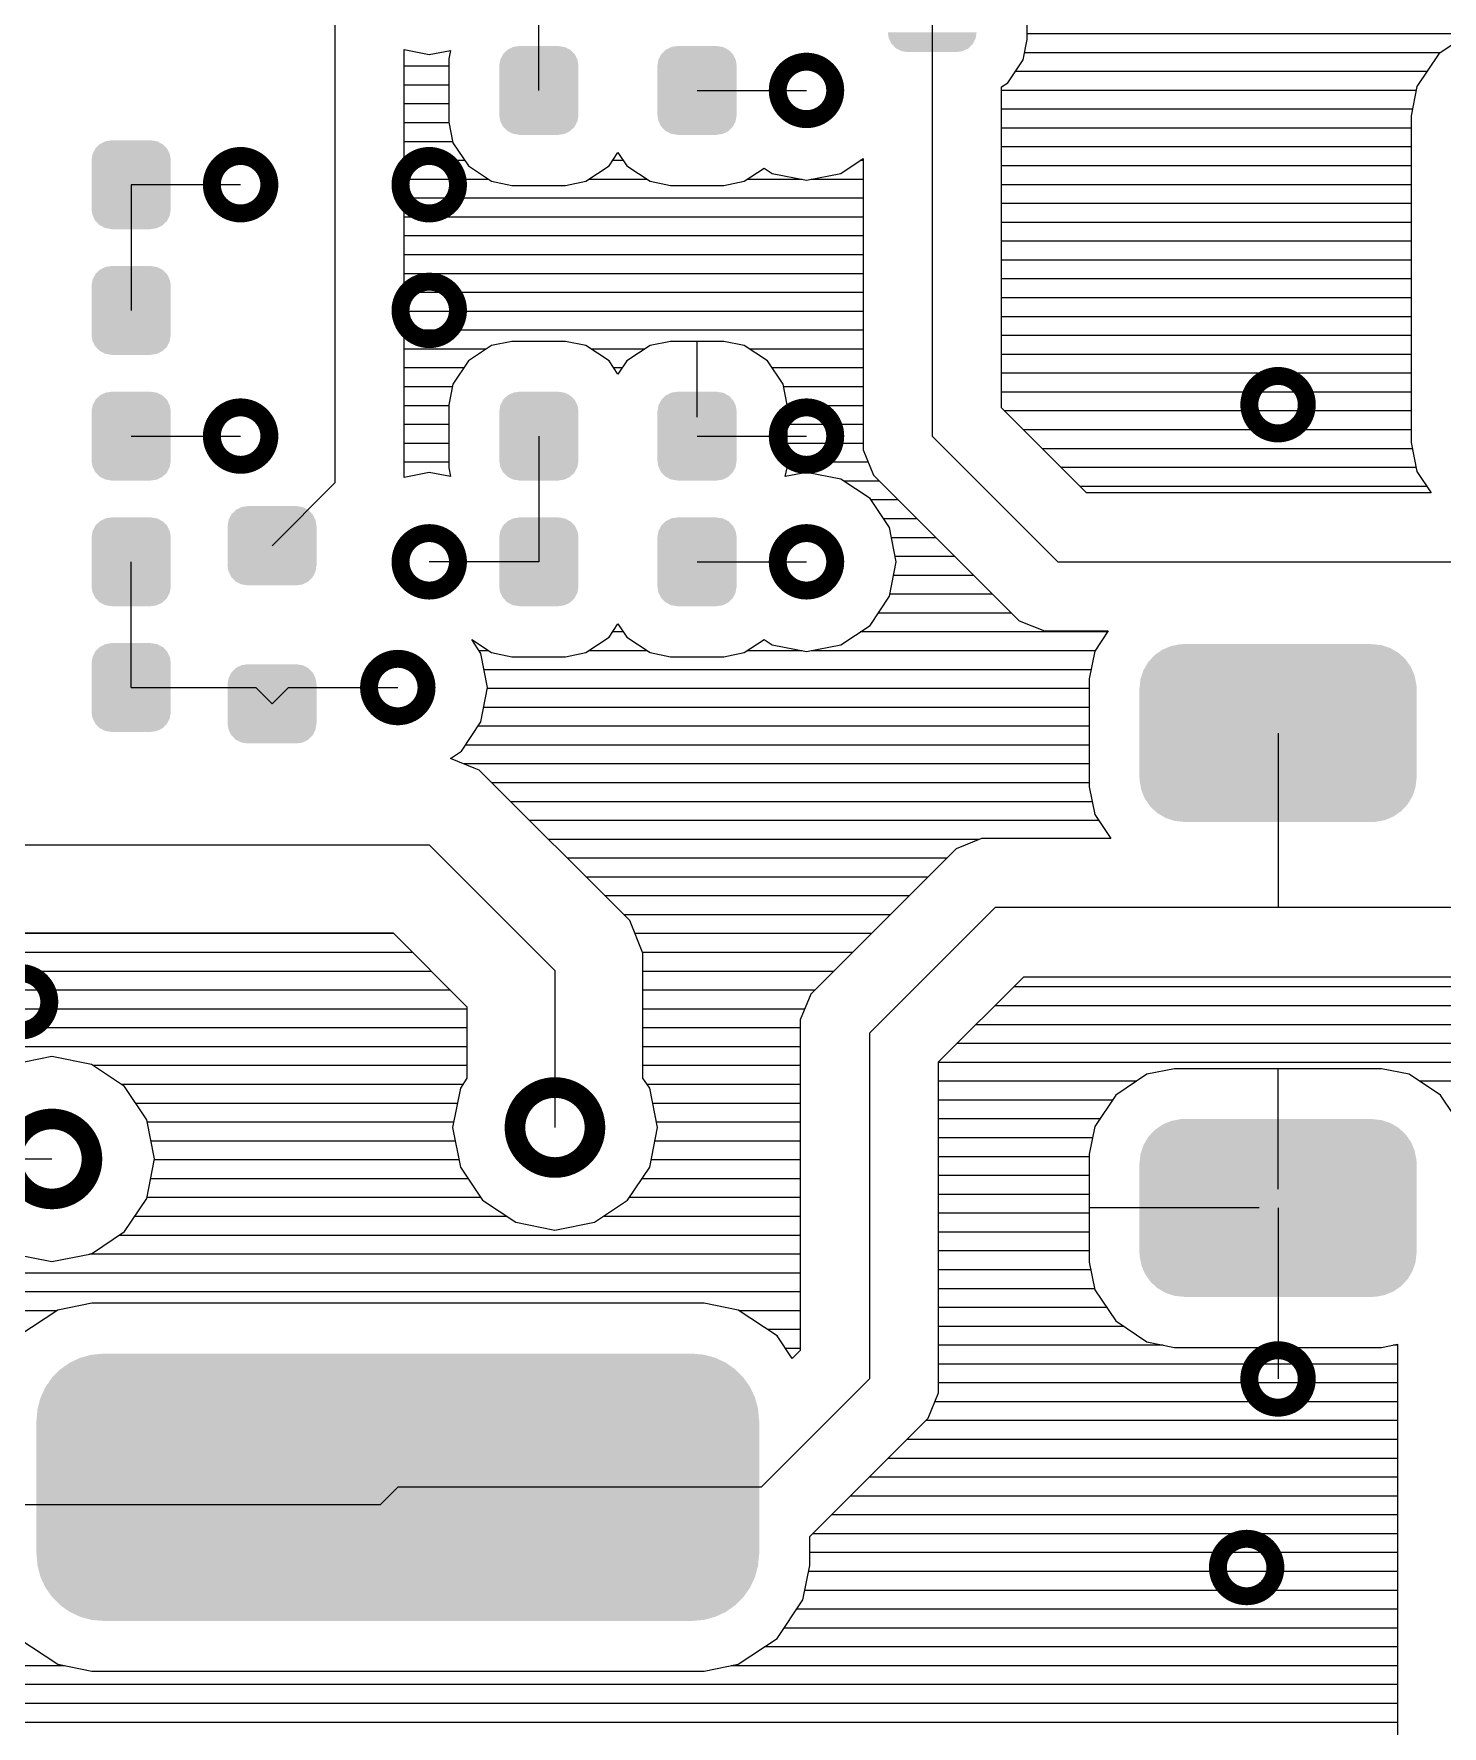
# Model space of a CAD drawing. Extents: x 295 to 953, y 10 to 290.
# Drawn here: x 659.14 to 687.59, y 102.99 to 137.18 of the extents above; entities that cross this region are included whole.
import ezdxf

# ---------------------------------------------------------------- set-up
doc = ezdxf.new("R2010")
doc.units = 0
doc.header["$LTSCALE"] = 5
doc.header["$MEASUREMENT"] = 0
doc.layers.get('0').update_dxf_attribs({"linetype": 'CONTINUOUS', "lineweight": 25})

msp = doc.modelspace()

# ---------------------------------------------------------------- linework, layer by layer
for p, q in [((665.222, 138.58), (665.222, 128.11)), ((669.342, 136.04), (669.342, 138.58)), ((679.207, 137.071), (679.207, 138.153)), ((677.287, 137.615), (677.287, 129.055)), ((688.118, 137.183), (679.207, 137.183)), ((688.189, 137.229), (687.523, 136.782)), ((666.619, 136.868), (667.127, 136.766)), ((666.619, 128.39), (666.619, 136.868)), ((667.127, 136.766), (667.559, 136.848)), ((667.559, 136.848), (667.523, 136.675)), ((679.121, 136.66), (679.207, 137.071)), ((687.549, 136.802), (679.151, 136.802)), ((687.523, 136.782), (687.076, 136.116)), ((667.523, 136.528), (666.619, 136.528)), ((667.523, 136.675), (667.523, 135.4)), ((678.811, 136.192), (679.121, 136.66)), ((667.523, 136.147), (666.619, 136.147)), ((678.684, 136.111), (678.811, 136.192)), ((678.684, 129.629), (678.684, 136.111)), ((687.279, 136.421), (678.964, 136.421)), ((687.076, 136.116), (686.959, 135.527)), ((667.523, 135.766), (666.619, 135.766)), ((672.537, 136.04), (674.747, 136.04)), ((687.061, 136.04), (678.684, 136.04)), ((686.985, 135.659), (678.684, 135.659)), ((686.959, 135.527), (686.959, 128.928)), ((667.528, 135.385), (666.619, 135.385)), ((667.523, 135.4), (667.605, 134.983)), ((686.959, 135.278), (678.684, 135.278)), ((667.6, 135.004), (666.619, 135.004)), ((667.605, 134.983), (667.92, 134.516)), ((670.759, 134.516), (670.937, 134.785)), ((670.937, 134.785), (671.12, 134.516)), ((686.959, 134.897), (678.684, 134.897)), ((667.848, 134.623), (666.619, 134.623)), ((667.92, 134.516), (668.387, 134.206)), ((670.292, 134.206), (670.759, 134.516)), ((671.049, 134.623), (670.83, 134.623)), ((671.12, 134.516), (671.587, 134.206)), ((673.492, 134.206), (673.894, 134.47)), ((673.894, 134.47), (674.056, 134.364)), ((675.443, 134.364), (675.89, 134.663)), ((675.89, 134.623), (675.834, 134.623)), ((675.89, 134.663), (675.89, 129.329)), ((686.959, 134.516), (678.684, 134.516)), ((661.107, 134.135), (661.107, 131.595)), ((663.317, 134.135), (661.107, 134.135)), ((668.331, 134.242), (666.619, 134.242)), ((668.387, 134.206), (668.798, 134.12)), ((668.798, 134.12), (669.88, 134.12)), ((669.88, 134.12), (670.292, 134.206)), ((671.531, 134.242), (670.348, 134.242)), ((671.587, 134.206), (671.999, 134.12)), ((671.999, 134.12), (673.081, 134.12)), ((673.081, 134.12), (673.492, 134.206)), ((674.661, 134.242), (673.548, 134.242)), ((674.056, 134.364), (674.747, 134.226)), ((674.747, 134.226), (675.443, 134.364)), ((675.89, 134.242), (674.839, 134.242)), ((686.959, 134.135), (678.684, 134.135)), ((675.89, 133.861), (666.619, 133.861)), ((686.959, 133.754), (678.684, 133.754)), ((675.89, 133.48), (666.619, 133.48)), ((686.959, 133.373), (678.684, 133.373)), ((675.89, 133.099), (666.619, 133.099)), ((675.89, 132.718), (666.619, 132.718)), ((686.959, 132.992), (678.684, 132.992)), ((675.89, 132.337), (666.619, 132.337)), ((686.959, 132.611), (678.684, 132.611)), ((686.959, 132.23), (678.684, 132.23)), ((675.89, 131.956), (666.619, 131.956)), ((686.959, 131.849), (678.684, 131.849)), ((675.89, 131.575), (666.619, 131.575)), ((686.959, 131.468), (678.684, 131.468)), ((675.89, 131.194), (666.619, 131.194)), ((668.798, 130.97), (668.387, 130.884)), ((669.88, 130.97), (668.798, 130.97)), ((670.292, 130.884), (669.88, 130.97)), ((671.999, 130.97), (671.587, 130.884)), ((673.081, 130.97), (671.999, 130.97)), ((672.537, 129.436), (672.537, 130.97)), ((673.492, 130.884), (673.081, 130.97)), ((686.959, 131.087), (678.684, 131.087)), ((668.28, 130.813), (666.619, 130.813)), ((668.387, 130.884), (667.92, 130.574)), ((670.759, 130.574), (670.292, 130.884)), ((671.476, 130.813), (670.404, 130.813)), ((671.587, 130.884), (671.12, 130.574)), ((673.96, 130.574), (673.492, 130.884)), ((675.89, 130.813), (673.599, 130.813)), ((686.959, 130.706), (678.684, 130.706)), ((667.823, 130.432), (666.619, 130.432)), ((667.92, 130.574), (667.605, 130.107)), ((670.937, 130.305), (670.759, 130.574)), ((671.023, 130.432), (670.856, 130.432)), ((671.12, 130.574), (670.937, 130.305)), ((674.275, 130.107), (673.96, 130.574)), ((675.89, 130.432), (674.056, 130.432)), ((686.959, 130.325), (678.684, 130.325)), ((667.594, 130.051), (666.619, 130.051)), ((667.605, 130.107), (667.523, 129.69)), ((674.356, 129.69), (674.275, 130.107)), ((675.89, 130.051), (674.285, 130.051)), ((686.959, 129.944), (678.684, 129.944)), ((667.523, 129.67), (666.619, 129.67)), ((667.523, 129.69), (667.523, 128.415)), ((674.356, 128.415), (674.356, 129.69)), ((675.89, 129.67), (674.356, 129.67)), ((680.406, 127.912), (678.684, 129.629)), ((667.523, 129.289), (666.619, 129.289)), ((675.89, 129.289), (674.356, 129.289)), ((675.89, 129.329), (675.89, 128.776)), ((686.959, 129.563), (678.755, 129.563)), ((661.107, 129.055), (663.317, 129.055)), ((669.342, 129.055), (669.342, 126.515)), ((672.537, 129.055), (674.747, 129.055)), ((672.918, 129.055), (674.356, 129.055)), ((677.287, 129.055), (679.827, 126.515)), ((686.959, 129.182), (679.136, 129.182)), ((686.959, 128.928), (687.076, 128.339)), ((667.523, 128.908), (666.619, 128.908)), ((675.89, 128.908), (674.356, 128.908)), ((675.89, 128.776), (676.103, 128.263)), ((686.985, 128.801), (679.517, 128.801)), ((667.523, 128.527), (666.619, 128.527)), ((666.619, 128.222), (666.619, 128.39)), ((667.127, 128.323), (666.619, 128.222)), ((667.559, 128.242), (667.127, 128.323)), ((667.523, 128.415), (667.559, 128.242)), ((674.32, 128.242), (674.356, 128.415)), ((674.747, 128.323), (674.32, 128.242)), ((675.997, 128.527), (674.356, 128.527)), ((675.443, 128.186), (674.747, 128.323)), ((676.103, 128.263), (679.04, 125.326)), ((687.061, 128.42), (679.898, 128.42)), ((687.076, 128.339), (687.366, 127.912)), ((665.222, 128.11), (663.952, 126.84)), ((676.032, 127.795), (675.443, 128.186)), ((676.22, 128.146), (675.504, 128.146)), ((687.279, 128.039), (680.279, 128.039)), ((687.366, 127.912), (680.406, 127.912)), ((676.424, 127.206), (676.032, 127.795)), ((676.601, 127.765), (676.053, 127.765)), ((676.982, 127.384), (676.307, 127.384)), ((676.561, 126.515), (676.424, 127.206)), ((677.363, 127.003), (676.464, 127.003)), ((677.744, 126.622), (676.54, 126.622)), ((661.107, 123.975), (661.107, 126.515)), ((669.342, 126.515), (667.127, 126.515)), ((672.537, 126.515), (674.747, 126.515)), ((676.424, 125.819), (676.561, 126.515)), ((678.125, 126.241), (676.51, 126.241)), ((679.827, 126.515), (707.132, 126.515)), ((678.506, 125.86), (676.434, 125.86)), ((676.032, 125.23), (676.424, 125.819)), ((670.759, 124.991), (670.937, 125.26)), ((670.937, 125.26), (671.12, 124.991)), ((675.443, 124.839), (676.032, 125.23)), ((678.887, 125.479), (676.2, 125.479)), ((679.04, 125.326), (679.553, 125.118)), ((668.169, 124.666), (667.986, 124.945)), ((667.986, 124.945), (668.387, 124.681)), ((670.292, 124.681), (670.759, 124.991)), ((671.049, 125.098), (670.83, 125.098)), ((671.12, 124.991), (671.587, 124.681)), ((673.492, 124.681), (673.894, 124.945)), ((673.894, 124.945), (674.056, 124.839)), ((674.056, 124.839), (674.747, 124.701)), ((674.747, 124.701), (675.443, 124.839)), ((680.833, 125.098), (675.834, 125.098)), ((679.553, 125.118), (680.843, 125.118)), ((680.843, 125.118), (680.569, 124.707)), ((668.331, 124.717), (668.133, 124.717)), ((668.306, 123.975), (668.169, 124.666)), ((668.387, 124.681), (668.798, 124.595)), ((668.798, 124.595), (669.88, 124.595)), ((669.88, 124.595), (670.292, 124.681)), ((671.531, 124.717), (670.348, 124.717)), ((671.587, 124.681), (671.999, 124.595)), ((671.999, 124.595), (673.081, 124.595)), ((673.081, 124.595), (673.492, 124.681)), ((674.661, 124.717), (673.548, 124.717)), ((680.579, 124.717), (674.839, 124.717)), ((680.569, 124.707), (680.457, 124.148)), ((680.498, 124.336), (668.235, 124.336)), ((680.457, 124.148), (680.457, 121.968)), ((661.107, 123.975), (663.627, 123.975)), ((663.627, 123.975), (663.952, 123.645)), ((663.952, 123.645), (664.282, 123.975)), ((664.282, 123.975), (666.492, 123.975)), ((668.169, 123.279), (668.306, 123.975)), ((680.457, 123.955), (668.306, 123.955)), ((680.457, 123.574), (668.229, 123.574)), ((667.777, 122.69), (668.169, 123.279)), ((680.457, 123.193), (668.113, 123.193)), ((680.457, 122.812), (667.859, 122.812)), ((684.272, 123.056), (684.272, 119.53)), ((667.559, 122.542), (667.777, 122.69)), ((668.036, 122.344), (667.559, 122.542)), ((680.457, 122.431), (667.833, 122.431)), ((668.138, 122.304), (668.036, 122.344)), ((668.636, 121.806), (668.138, 122.304)), ((680.457, 122.05), (668.392, 122.05)), ((670.678, 119.764), (668.636, 121.806)), ((680.457, 121.968), (680.569, 121.41)), ((680.518, 121.669), (668.773, 121.669)), ((680.569, 121.41), (680.894, 120.927)), ((680.65, 121.288), (669.154, 121.288)), ((650.947, 120.8), (667.127, 120.8)), ((667.127, 120.8), (669.667, 118.26)), ((678.242, 120.907), (669.535, 120.907)), ((677.77, 120.714), (675.23, 118.174)), ((678.283, 120.927), (677.77, 120.714)), ((680.894, 120.927), (678.283, 120.927)), ((677.582, 120.526), (669.916, 120.526)), ((677.201, 120.145), (670.297, 120.145)), ((676.82, 119.764), (670.678, 119.764)), ((671.176, 119.266), (670.678, 119.764)), ((676.439, 119.383), (671.059, 119.383)), ((678.557, 119.53), (676.017, 116.99)), ((684.272, 119.53), (678.557, 119.53)), ((689.352, 119.53), (684.272, 119.53)), ((658.166, 119.022), (666.396, 119.022)), ((666.411, 119.002), (658.181, 119.002)), ((666.396, 119.022), (667.889, 117.523)), ((671.445, 118.611), (671.176, 119.266)), ((676.058, 119.002), (671.288, 119.002)), ((666.792, 118.621), (658.41, 118.621)), ((675.677, 118.621), (671.445, 118.621)), ((671.445, 117.904), (671.445, 118.611)), ((667.173, 118.24), (658.481, 118.24)), ((669.667, 118.26), (669.667, 115.085)), ((675.296, 118.24), (671.445, 118.24)), ((675.23, 118.174), (674.833, 117.777)), ((677.414, 116.411), (679.136, 118.133)), ((679.136, 118.133), (688.245, 118.133)), ((667.554, 117.859), (658.481, 117.859)), ((671.445, 116.081), (671.445, 117.904)), ((674.915, 117.859), (671.445, 117.859)), ((674.833, 117.777), (674.62, 117.264)), ((688.549, 117.925), (678.933, 117.925)), ((667.889, 117.478), (658.481, 117.478)), ((667.889, 117.523), (667.889, 116.081)), ((674.712, 117.478), (671.445, 117.478)), ((689.362, 117.544), (678.552, 117.544)), ((667.889, 117.097), (658.481, 117.097)), ((674.62, 117.097), (671.445, 117.097)), ((674.62, 117.264), (674.62, 110.579)), ((676.017, 116.99), (676.017, 110.005)), ((690.378, 117.163), (678.171, 117.163)), ((667.889, 116.716), (658.425, 116.716)), ((674.62, 116.716), (671.445, 116.716)), ((690.018, 116.782), (677.79, 116.782)), ((659.507, 116.518), (658.715, 116.36)), ((660.305, 116.36), (659.507, 116.518)), ((660.975, 115.913), (660.305, 116.36)), ((667.889, 116.335), (660.34, 116.335)), ((674.62, 116.335), (671.445, 116.335)), ((677.414, 110.279), (677.414, 116.411)), ((689.337, 116.401), (677.414, 116.401)), ((682.184, 116.274), (681.625, 116.162)), ((686.365, 116.274), (682.184, 116.274)), ((684.272, 113.84), (684.272, 116.274)), ((686.924, 116.162), (686.365, 116.274)), ((667.808, 115.954), (660.914, 115.954)), ((667.889, 116.081), (667.757, 115.877)), ((671.582, 115.877), (671.445, 116.081)), ((674.62, 115.954), (671.531, 115.954)), ((681.417, 116.02), (677.414, 116.02)), ((681.625, 116.162), (680.996, 115.74)), ((687.554, 115.74), (686.924, 116.162)), ((688.509, 116.02), (687.132, 116.02)), ((661.422, 115.242), (660.975, 115.913)), ((667.757, 115.877), (667.6, 115.085)), ((671.74, 115.085), (671.582, 115.877)), ((680.929, 115.639), (677.414, 115.639)), ((680.996, 115.74), (680.569, 115.105)), ((687.818, 115.349), (687.554, 115.74)), ((667.696, 115.573), (661.199, 115.573)), ((661.58, 114.45), (661.422, 115.242)), ((674.62, 115.573), (671.643, 115.573)), ((680.675, 115.258), (677.414, 115.258)), ((667.62, 115.192), (661.432, 115.192)), ((667.6, 115.085), (667.757, 114.287)), ((671.582, 114.287), (671.74, 115.085)), ((674.62, 115.192), (671.719, 115.192)), ((680.569, 115.105), (680.457, 114.547)), ((667.65, 114.811), (661.509, 114.811)), ((674.62, 114.811), (671.689, 114.811)), ((680.523, 114.877), (677.414, 114.877)), ((656.662, 114.45), (659.507, 114.45)), ((661.422, 113.652), (661.58, 114.45)), ((667.727, 114.43), (661.58, 114.43)), ((667.757, 114.287), (668.204, 113.617)), ((671.135, 113.617), (671.582, 114.287)), ((674.62, 114.43), (671.613, 114.43)), ((680.457, 114.496), (677.414, 114.496)), ((680.457, 114.547), (680.457, 112.367)), ((667.915, 114.049), (661.504, 114.049)), ((674.62, 114.049), (671.425, 114.049)), ((680.457, 114.115), (677.414, 114.115)), ((660.975, 112.982), (661.422, 113.652)), ((668.169, 113.668), (661.427, 113.668)), ((668.204, 113.617), (668.875, 113.17)), ((670.465, 113.17), (671.135, 113.617)), ((674.62, 113.668), (671.171, 113.668)), ((680.457, 113.734), (677.414, 113.734)), ((668.697, 113.287), (661.178, 113.287)), ((674.62, 113.287), (670.642, 113.287)), ((680.457, 113.353), (677.414, 113.353)), ((683.891, 113.459), (680.457, 113.459)), ((684.272, 113.459), (684.272, 110.005)), ((660.305, 112.535), (660.975, 112.982)), ((674.62, 112.906), (660.858, 112.906)), ((668.875, 113.17), (669.667, 113.012)), ((669.667, 113.012), (670.465, 113.17)), ((680.457, 112.972), (677.414, 112.972)), ((684.272, 113.078), (684.272, 110.64)), ((658.715, 112.535), (659.507, 112.377)), ((659.507, 112.377), (660.305, 112.535)), ((674.62, 112.525), (660.264, 112.525)), ((680.457, 112.591), (677.414, 112.591)), ((680.488, 112.21), (677.414, 112.21)), ((680.457, 112.367), (680.569, 111.808)), ((674.62, 112.144), (652.248, 112.144)), ((680.564, 111.829), (677.414, 111.829)), ((674.62, 111.763), (651.994, 111.763)), ((660.31, 111.534), (659.624, 111.397)), ((672.68, 111.534), (660.31, 111.534)), ((673.365, 111.397), (672.68, 111.534)), ((680.569, 111.808), (680.996, 111.178)), ((659.599, 111.382), (651.653, 111.382)), ((659.624, 111.397), (658.837, 110.874)), ((674.153, 110.874), (673.365, 111.397)), ((674.62, 111.382), (673.391, 111.382)), ((680.813, 111.448), (677.414, 111.448)), ((680.996, 111.178), (681.625, 110.752)), ((674.62, 111.001), (673.96, 111.001)), ((674.458, 110.416), (674.153, 110.874)), ((681.153, 111.067), (677.414, 111.067)), ((674.62, 110.62), (674.32, 110.62)), ((674.62, 110.579), (674.458, 110.416)), ((681.951, 110.686), (677.414, 110.686)), ((681.625, 110.752), (682.184, 110.64)), ((682.184, 110.64), (686.365, 110.64)), ((686.365, 110.64), (686.685, 110.706)), ((686.685, 110.686), (686.599, 110.686)), ((686.685, 110.706), (686.685, 101.689)), ((686.685, 110.305), (677.414, 110.305)), ((677.414, 109.726), (677.414, 110.279)), ((676.017, 110.005), (673.833, 107.816)), ((686.685, 109.924), (677.414, 109.924)), ((677.206, 109.213), (677.414, 109.726)), ((686.685, 109.543), (677.343, 109.543)), ((676.81, 108.816), (677.206, 109.213)), ((686.685, 109.162), (677.155, 109.162)), ((675.021, 107.028), (676.81, 108.816)), ((686.685, 108.781), (676.774, 108.781)), ((686.685, 108.4), (676.393, 108.4)), ((666.142, 107.465), (666.492, 107.816)), ((673.833, 107.816), (666.492, 107.816)), ((686.685, 108.019), (676.012, 108.019)), ((656.662, 107.465), (666.142, 107.465)), ((686.685, 107.638), (675.631, 107.638)), ((674.813, 106.82), (675.021, 107.028)), ((686.685, 107.257), (675.25, 107.257)), ((674.813, 106.236), (674.813, 106.82)), ((686.685, 106.876), (674.869, 106.876)), ((686.685, 106.495), (674.813, 106.495)), ((674.671, 105.545), (674.813, 106.236)), ((686.685, 106.114), (674.788, 106.114)), ((686.685, 105.733), (674.712, 105.733)), ((674.153, 104.762), (674.671, 105.545)), ((686.685, 105.352), (674.544, 105.352)), ((658.837, 104.762), (659.624, 104.239)), ((673.365, 104.239), (674.153, 104.762)), ((686.685, 104.971), (674.29, 104.971)), ((686.685, 104.59), (673.899, 104.59)), ((659.761, 104.209), (649.83, 104.209)), ((659.624, 104.239), (660.31, 104.102)), ((660.31, 104.102), (672.68, 104.102)), ((672.68, 104.102), (673.365, 104.239)), ((686.685, 104.209), (673.228, 104.209)), ((686.685, 103.828), (650.8, 103.828)), ((686.685, 103.447), (651.369, 103.447)), ((686.685, 103.066), (651.689, 103.066))]:
    msp.add_line(p, q)
for points, const_width in [([(675.328, 136.04, -1), (674.167, 136.04, -1)], 0.363), ([(663.898, 134.135, -1), (662.737, 134.135, -1)], 0.363), ([(667.708, 134.135, -1), (666.547, 134.135, -1)], 0.363), ([(667.708, 131.595, -1), (666.547, 131.595, -1)], 0.363), ([(684.853, 129.69, -1), (683.692, 129.69, -1)], 0.363), ([(663.898, 129.055, -1), (662.737, 129.055, -1)], 0.363), ([(675.328, 129.055, -1), (674.167, 129.055, -1)], 0.363), ([(667.708, 126.515, -1), (666.547, 126.515, -1)], 0.363), ([(675.328, 126.515, -1), (674.167, 126.515, -1)], 0.363), ([(667.073, 123.975, -1), (665.912, 123.975, -1)], 0.363), ([(659.453, 117.625, -1), (658.292, 117.625, -1)], 0.363), ([(670.475, 115.085, -1), (668.859, 115.085, -1)], 0.417), ([(660.315, 114.45, -1), (658.699, 114.45, -1)], 0.417), ([(684.853, 110.005, -1), (683.692, 110.005, -1)], 0.363), ([(684.218, 106.195, -1), (683.057, 106.195, -1)], 0.363)]:
    msp.add_lwpolyline(points, format="xyb", close=True, dxfattribs=dict(const_width=const_width))
for points in [[(678.166, 137.101), (678.184, 137.213), (676.407, 137.101), (676.39, 137.213)], [(670.07, 136.766), (670.059, 136.778), (668.617, 136.766), (668.623, 136.778)], [(670.059, 136.778), (669.981, 136.857), (668.623, 136.778), (668.706, 136.857)], [(669.981, 136.857), (669.965, 136.865), (668.706, 136.857), (668.714, 136.865)], [(669.965, 136.865), (669.869, 136.916), (668.714, 136.865), (668.82, 136.916)], [(669.869, 136.916), (669.843, 136.92), (668.82, 136.916), (668.829, 136.92)], [(669.843, 136.92), (669.743, 136.936), (668.829, 136.92), (668.941, 136.936)], [(669.743, 136.936), (669.743, 136.939), (668.941, 136.936), (668.941, 136.939)], [(673.265, 136.766), (673.254, 136.778), (671.812, 136.766), (671.818, 136.778)], [(673.254, 136.778), (673.177, 136.857), (671.818, 136.778), (671.901, 136.857)], [(673.177, 136.857), (673.161, 136.865), (671.901, 136.857), (671.91, 136.865)], [(673.161, 136.865), (673.064, 136.916), (671.91, 136.865), (672.015, 136.916)], [(673.064, 136.916), (673.038, 136.92), (672.015, 136.916), (672.024, 136.92)], [(673.038, 136.92), (672.939, 136.936), (672.024, 136.92), (672.136, 136.936)], [(672.939, 136.936), (672.939, 136.939), (672.136, 136.936), (672.136, 136.939)], [(678.164, 137.088), (678.166, 137.101), (676.413, 137.088), (676.407, 137.101)], [(678.111, 136.986), (678.164, 137.088), (676.461, 136.986), (676.413, 137.088)], [(678.105, 136.976), (678.111, 136.986), (676.472, 136.976), (676.461, 136.986)], [(678.022, 136.895), (678.105, 136.976), (676.549, 136.895), (676.472, 136.976)], [(678.014, 136.887), (678.022, 136.895), (676.564, 136.887), (676.549, 136.895)], [(677.908, 136.836), (678.014, 136.887), (676.662, 136.836), (676.564, 136.887)], [(677.9, 136.832), (677.908, 136.836), (676.686, 136.832), (676.662, 136.836)], [(677.787, 136.815), (677.9, 136.832), (676.787, 136.815), (676.686, 136.832)], [(670.142, 136.54), (670.125, 136.652), (668.542, 136.54), (668.561, 136.652)], [(670.142, 136.538), (670.142, 136.54), (668.542, 136.538), (668.542, 136.54)], [(670.142, 135.542), (670.142, 136.538), (668.542, 135.542), (668.542, 136.538)], [(670.125, 136.652), (670.119, 136.665), (668.561, 136.652), (668.563, 136.665)], [(670.119, 136.665), (670.07, 136.766), (668.563, 136.665), (668.617, 136.766)], [(673.337, 136.54), (673.32, 136.652), (671.737, 136.54), (671.756, 136.652)], [(673.337, 136.538), (673.337, 136.54), (671.737, 136.538), (671.737, 136.54)], [(673.337, 135.542), (673.337, 136.538), (671.737, 135.542), (671.737, 136.538)], [(673.32, 136.652), (673.314, 136.665), (671.756, 136.652), (671.758, 136.665)], [(673.314, 136.665), (673.265, 136.766), (671.758, 136.665), (671.812, 136.766)], [(670.142, 135.54), (670.142, 135.542), (668.542, 135.54), (668.542, 135.542)], [(670.123, 135.428), (670.142, 135.54), (668.559, 135.428), (668.542, 135.54)], [(670.121, 135.415), (670.123, 135.428), (668.565, 135.415), (668.559, 135.428)], [(670.067, 135.314), (670.121, 135.415), (668.614, 135.314), (668.565, 135.415)], [(673.337, 135.54), (673.337, 135.542), (671.737, 135.54), (671.737, 135.542)], [(673.318, 135.428), (673.337, 135.54), (671.754, 135.428), (671.737, 135.54)], [(673.316, 135.415), (673.318, 135.428), (671.761, 135.415), (671.754, 135.428)], [(673.263, 135.314), (673.316, 135.415), (671.81, 135.314), (671.761, 135.415)], [(670.061, 135.302), (670.067, 135.314), (668.625, 135.302), (668.614, 135.314)], [(669.978, 135.223), (670.061, 135.302), (668.703, 135.223), (668.625, 135.302)], [(669.97, 135.215), (669.978, 135.223), (668.719, 135.215), (668.703, 135.223)], [(669.864, 135.164), (669.97, 135.215), (668.815, 135.164), (668.719, 135.215)], [(669.855, 135.16), (669.864, 135.164), (668.841, 135.16), (668.815, 135.164)], [(669.743, 135.144), (669.855, 135.16), (668.941, 135.144), (668.841, 135.16)], [(669.743, 135.141), (669.743, 135.144), (668.941, 135.141), (668.941, 135.144)], [(673.257, 135.302), (673.263, 135.314), (671.821, 135.302), (671.81, 135.314)], [(673.174, 135.223), (673.257, 135.302), (671.898, 135.223), (671.821, 135.302)], [(673.165, 135.215), (673.174, 135.223), (671.914, 135.215), (671.898, 135.223)], [(673.059, 135.164), (673.165, 135.215), (672.011, 135.164), (671.914, 135.215)], [(673.05, 135.16), (673.059, 135.164), (672.037, 135.16), (672.011, 135.164)], [(672.939, 135.144), (673.05, 135.16), (672.136, 135.144), (672.037, 135.16)], [(672.939, 135.141), (672.939, 135.144), (672.136, 135.141), (672.136, 135.144)], [(661.907, 134.635), (661.89, 134.747), (660.307, 134.635), (660.326, 134.747)], [(661.89, 134.747), (661.884, 134.76), (660.326, 134.747), (660.328, 134.76)], [(661.884, 134.76), (661.835, 134.861), (660.328, 134.76), (660.382, 134.861)], [(661.835, 134.861), (661.824, 134.873), (660.382, 134.861), (660.388, 134.873)], [(661.824, 134.873), (661.747, 134.952), (660.388, 134.873), (660.471, 134.952)], [(661.747, 134.952), (661.731, 134.96), (660.471, 134.952), (660.48, 134.96)], [(661.731, 134.96), (661.634, 135.011), (660.48, 134.96), (660.585, 135.011)], [(661.634, 135.011), (661.608, 135.015), (660.585, 135.011), (660.594, 135.015)], [(661.608, 135.015), (661.509, 135.031), (660.594, 135.015), (660.706, 135.031)], [(661.509, 135.031), (661.509, 135.034), (660.706, 135.031), (660.706, 135.034)], [(661.907, 134.633), (661.907, 134.635), (660.307, 134.633), (660.307, 134.635)], [(661.907, 133.637), (661.907, 134.633), (660.307, 133.637), (660.307, 134.633)], [(661.907, 133.635), (661.907, 133.637), (660.307, 133.635), (660.307, 133.637)], [(661.888, 133.523), (661.907, 133.635), (660.324, 133.523), (660.307, 133.635)], [(661.886, 133.51), (661.888, 133.523), (660.331, 133.51), (660.324, 133.523)], [(661.833, 133.409), (661.886, 133.51), (660.38, 133.409), (660.331, 133.51)], [(661.827, 133.397), (661.833, 133.409), (660.391, 133.397), (660.38, 133.409)], [(661.744, 133.318), (661.827, 133.397), (660.468, 133.318), (660.391, 133.397)], [(661.735, 133.31), (661.744, 133.318), (660.484, 133.31), (660.468, 133.318)], [(661.629, 133.259), (661.735, 133.31), (660.581, 133.259), (660.484, 133.31)], [(661.62, 133.255), (661.629, 133.259), (660.607, 133.255), (660.581, 133.259)], [(661.509, 133.239), (661.62, 133.255), (660.706, 133.239), (660.607, 133.255)], [(661.509, 133.236), (661.509, 133.239), (660.706, 133.236), (660.706, 133.239)], [(661.835, 132.321), (661.824, 132.333), (660.382, 132.321), (660.388, 132.333)], [(661.824, 132.333), (661.747, 132.412), (660.388, 132.333), (660.471, 132.412)], [(661.747, 132.412), (661.731, 132.42), (660.471, 132.412), (660.48, 132.42)], [(661.731, 132.42), (661.634, 132.471), (660.48, 132.42), (660.585, 132.471)], [(661.634, 132.471), (661.608, 132.475), (660.585, 132.471), (660.594, 132.475)], [(661.608, 132.475), (661.509, 132.491), (660.594, 132.475), (660.706, 132.491)], [(661.509, 132.491), (661.509, 132.494), (660.706, 132.491), (660.706, 132.494)], [(661.907, 132.095), (661.89, 132.207), (660.307, 132.095), (660.326, 132.207)], [(661.907, 132.093), (661.907, 132.095), (660.307, 132.093), (660.307, 132.095)], [(661.907, 131.097), (661.907, 132.093), (660.307, 131.097), (660.307, 132.093)], [(661.89, 132.207), (661.884, 132.22), (660.326, 132.207), (660.328, 132.22)], [(661.884, 132.22), (661.835, 132.321), (660.328, 132.22), (660.382, 132.321)], [(661.907, 131.095), (661.907, 131.097), (660.307, 131.095), (660.307, 131.097)], [(661.888, 130.983), (661.907, 131.095), (660.324, 130.983), (660.307, 131.095)], [(661.886, 130.97), (661.888, 130.983), (660.331, 130.97), (660.324, 130.983)], [(661.833, 130.869), (661.886, 130.97), (660.38, 130.869), (660.331, 130.97)], [(661.827, 130.857), (661.833, 130.869), (660.391, 130.857), (660.38, 130.869)], [(661.744, 130.778), (661.827, 130.857), (660.468, 130.778), (660.391, 130.857)], [(661.735, 130.77), (661.744, 130.778), (660.484, 130.77), (660.468, 130.778)], [(661.629, 130.719), (661.735, 130.77), (660.581, 130.719), (660.484, 130.77)], [(661.62, 130.715), (661.629, 130.719), (660.607, 130.715), (660.581, 130.719)], [(661.509, 130.699), (661.62, 130.715), (660.706, 130.699), (660.607, 130.715)], [(661.509, 130.696), (661.509, 130.699), (660.706, 130.696), (660.706, 130.699)], [(661.608, 129.935), (661.509, 129.951), (660.594, 129.935), (660.706, 129.951)], [(661.509, 129.951), (661.509, 129.954), (660.706, 129.951), (660.706, 129.954)], [(669.843, 129.935), (669.743, 129.951), (668.829, 129.935), (668.941, 129.951)], [(669.743, 129.951), (669.743, 129.954), (668.941, 129.951), (668.941, 129.954)], [(673.038, 129.935), (672.939, 129.951), (672.024, 129.935), (672.136, 129.951)], [(672.939, 129.951), (672.939, 129.954), (672.136, 129.951), (672.136, 129.954)], [(661.907, 129.555), (661.89, 129.667), (660.307, 129.555), (660.326, 129.667)], [(661.89, 129.667), (661.884, 129.68), (660.326, 129.667), (660.328, 129.68)], [(661.884, 129.68), (661.835, 129.781), (660.328, 129.68), (660.382, 129.781)], [(661.835, 129.781), (661.824, 129.793), (660.382, 129.781), (660.388, 129.793)], [(661.824, 129.793), (661.747, 129.872), (660.388, 129.793), (660.471, 129.872)], [(661.747, 129.872), (661.731, 129.88), (660.471, 129.872), (660.48, 129.88)], [(661.731, 129.88), (661.634, 129.931), (660.48, 129.88), (660.585, 129.931)], [(661.634, 129.931), (661.608, 129.935), (660.585, 129.931), (660.594, 129.935)], [(670.142, 129.555), (670.125, 129.667), (668.542, 129.555), (668.561, 129.667)], [(670.125, 129.667), (670.119, 129.68), (668.561, 129.667), (668.563, 129.68)], [(670.119, 129.68), (670.07, 129.781), (668.563, 129.68), (668.617, 129.781)], [(670.07, 129.781), (670.059, 129.793), (668.617, 129.781), (668.623, 129.793)], [(670.059, 129.793), (669.981, 129.872), (668.623, 129.793), (668.706, 129.872)], [(669.981, 129.872), (669.965, 129.88), (668.706, 129.872), (668.714, 129.88)], [(669.965, 129.88), (669.869, 129.931), (668.714, 129.88), (668.82, 129.931)], [(669.869, 129.931), (669.843, 129.935), (668.82, 129.931), (668.829, 129.935)], [(673.337, 129.555), (673.32, 129.667), (671.737, 129.555), (671.756, 129.667)], [(673.32, 129.667), (673.314, 129.68), (671.756, 129.667), (671.758, 129.68)], [(673.314, 129.68), (673.265, 129.781), (671.758, 129.68), (671.812, 129.781)], [(673.265, 129.781), (673.254, 129.793), (671.812, 129.781), (671.818, 129.793)], [(673.254, 129.793), (673.177, 129.872), (671.818, 129.793), (671.901, 129.872)], [(673.177, 129.872), (673.161, 129.88), (671.901, 129.872), (671.91, 129.88)], [(673.161, 129.88), (673.064, 129.931), (671.91, 129.88), (672.015, 129.931)], [(673.064, 129.931), (673.038, 129.935), (672.015, 129.931), (672.024, 129.935)], [(661.907, 129.553), (661.907, 129.555), (660.307, 129.553), (660.307, 129.555)], [(661.907, 128.557), (661.907, 129.553), (660.307, 128.557), (660.307, 129.553)], [(670.142, 129.553), (670.142, 129.555), (668.542, 129.553), (668.542, 129.555)], [(670.142, 128.557), (670.142, 129.553), (668.542, 128.557), (668.542, 129.553)], [(673.337, 129.553), (673.337, 129.555), (671.737, 129.553), (671.737, 129.555)], [(673.337, 128.557), (673.337, 129.553), (671.737, 128.557), (671.737, 129.553)], [(661.907, 128.555), (661.907, 128.557), (660.307, 128.555), (660.307, 128.557)], [(661.888, 128.443), (661.907, 128.555), (660.324, 128.443), (660.307, 128.555)], [(661.886, 128.43), (661.888, 128.443), (660.331, 128.43), (660.324, 128.443)], [(661.833, 128.329), (661.886, 128.43), (660.38, 128.329), (660.331, 128.43)], [(661.827, 128.317), (661.833, 128.329), (660.391, 128.317), (660.38, 128.329)], [(661.744, 128.238), (661.827, 128.317), (660.468, 128.238), (660.391, 128.317)], [(661.735, 128.23), (661.744, 128.238), (660.484, 128.23), (660.468, 128.238)], [(661.629, 128.179), (661.735, 128.23), (660.581, 128.179), (660.484, 128.23)], [(670.142, 128.555), (670.142, 128.557), (668.542, 128.555), (668.542, 128.557)], [(670.123, 128.443), (670.142, 128.555), (668.559, 128.443), (668.542, 128.555)], [(670.121, 128.43), (670.123, 128.443), (668.565, 128.43), (668.559, 128.443)], [(670.067, 128.329), (670.121, 128.43), (668.614, 128.329), (668.565, 128.43)], [(670.061, 128.317), (670.067, 128.329), (668.625, 128.317), (668.614, 128.329)], [(669.978, 128.238), (670.061, 128.317), (668.703, 128.238), (668.625, 128.317)], [(669.97, 128.23), (669.978, 128.238), (668.719, 128.23), (668.703, 128.238)], [(669.864, 128.179), (669.97, 128.23), (668.815, 128.179), (668.719, 128.23)], [(673.337, 128.555), (673.337, 128.557), (671.737, 128.555), (671.737, 128.557)], [(673.318, 128.443), (673.337, 128.555), (671.754, 128.443), (671.737, 128.555)], [(673.316, 128.43), (673.318, 128.443), (671.761, 128.43), (671.754, 128.443)], [(673.263, 128.329), (673.316, 128.43), (671.81, 128.329), (671.761, 128.43)], [(673.257, 128.317), (673.263, 128.329), (671.821, 128.317), (671.81, 128.329)], [(673.174, 128.238), (673.257, 128.317), (671.898, 128.238), (671.821, 128.317)], [(673.165, 128.23), (673.174, 128.238), (671.914, 128.23), (671.898, 128.238)], [(673.059, 128.179), (673.165, 128.23), (672.011, 128.179), (671.914, 128.23)], [(661.62, 128.175), (661.629, 128.179), (660.607, 128.175), (660.581, 128.179)], [(661.509, 128.159), (661.62, 128.175), (660.706, 128.159), (660.607, 128.175)], [(661.509, 128.156), (661.509, 128.159), (660.706, 128.156), (660.706, 128.159)], [(669.855, 128.175), (669.864, 128.179), (668.841, 128.175), (668.815, 128.179)], [(669.743, 128.159), (669.855, 128.175), (668.941, 128.159), (668.841, 128.175)], [(669.743, 128.156), (669.743, 128.159), (668.941, 128.156), (668.941, 128.159)], [(673.05, 128.175), (673.059, 128.179), (672.037, 128.175), (672.011, 128.179)], [(672.939, 128.159), (673.05, 128.175), (672.136, 128.159), (672.037, 128.175)], [(672.939, 128.156), (672.939, 128.159), (672.136, 128.156), (672.136, 128.159)], [(664.767, 127.479), (664.69, 127.56), (663.134, 127.479), (663.217, 127.56)], [(664.69, 127.56), (664.675, 127.568), (663.217, 127.56), (663.225, 127.568)], [(664.675, 127.568), (664.578, 127.619), (663.225, 127.568), (663.331, 127.619)], [(664.578, 127.619), (664.553, 127.623), (663.331, 127.619), (663.339, 127.623)], [(664.553, 127.623), (664.452, 127.64), (663.339, 127.623), (663.452, 127.64)], [(661.884, 127.14), (661.835, 127.241), (660.328, 127.14), (660.382, 127.241)], [(661.835, 127.241), (661.824, 127.253), (660.382, 127.241), (660.388, 127.253)], [(661.824, 127.253), (661.747, 127.332), (660.388, 127.253), (660.471, 127.332)], [(661.747, 127.332), (661.731, 127.34), (660.471, 127.332), (660.48, 127.34)], [(661.731, 127.34), (661.634, 127.391), (660.48, 127.34), (660.585, 127.391)], [(661.634, 127.391), (661.608, 127.395), (660.585, 127.391), (660.594, 127.395)], [(661.608, 127.395), (661.509, 127.411), (660.594, 127.395), (660.706, 127.411)], [(661.509, 127.411), (661.509, 127.414), (660.706, 127.411), (660.706, 127.414)], [(664.851, 126.439), (664.851, 127.241), (663.053, 126.439), (663.053, 127.241)], [(664.849, 127.241), (664.833, 127.354), (663.055, 127.241), (663.074, 127.354)], [(664.833, 127.354), (664.826, 127.367), (663.074, 127.354), (663.076, 127.367)], [(664.826, 127.367), (664.778, 127.468), (663.076, 127.367), (663.129, 127.468)], [(664.778, 127.468), (664.767, 127.479), (663.129, 127.468), (663.134, 127.479)], [(670.119, 127.14), (670.07, 127.241), (668.563, 127.14), (668.617, 127.241)], [(670.07, 127.241), (670.059, 127.253), (668.617, 127.241), (668.623, 127.253)], [(670.059, 127.253), (669.981, 127.332), (668.623, 127.253), (668.706, 127.332)], [(669.981, 127.332), (669.965, 127.34), (668.706, 127.332), (668.714, 127.34)], [(669.965, 127.34), (669.869, 127.391), (668.714, 127.34), (668.82, 127.391)], [(669.869, 127.391), (669.843, 127.395), (668.82, 127.391), (668.829, 127.395)], [(669.843, 127.395), (669.743, 127.411), (668.829, 127.395), (668.941, 127.411)], [(669.743, 127.411), (669.743, 127.414), (668.941, 127.411), (668.941, 127.414)], [(673.314, 127.14), (673.265, 127.241), (671.758, 127.14), (671.812, 127.241)], [(673.265, 127.241), (673.254, 127.253), (671.812, 127.241), (671.818, 127.253)], [(673.254, 127.253), (673.177, 127.332), (671.818, 127.253), (671.901, 127.332)], [(673.177, 127.332), (673.161, 127.34), (671.901, 127.332), (671.91, 127.34)], [(673.161, 127.34), (673.064, 127.391), (671.91, 127.34), (672.015, 127.391)], [(673.064, 127.391), (673.038, 127.395), (672.015, 127.391), (672.024, 127.395)], [(673.038, 127.395), (672.939, 127.411), (672.024, 127.395), (672.136, 127.411)], [(672.939, 127.411), (672.939, 127.414), (672.136, 127.411), (672.136, 127.414)], [(661.907, 127.015), (661.89, 127.127), (660.307, 127.015), (660.326, 127.127)], [(661.907, 127.013), (661.907, 127.015), (660.307, 127.013), (660.307, 127.015)], [(661.907, 126.017), (661.907, 127.013), (660.307, 126.017), (660.307, 127.013)], [(661.89, 127.127), (661.884, 127.14), (660.326, 127.127), (660.328, 127.14)], [(670.142, 127.015), (670.125, 127.127), (668.542, 127.015), (668.561, 127.127)], [(670.142, 127.013), (670.142, 127.015), (668.542, 127.013), (668.542, 127.015)], [(670.142, 126.017), (670.142, 127.013), (668.542, 126.017), (668.542, 127.013)], [(670.125, 127.127), (670.119, 127.14), (668.561, 127.127), (668.563, 127.14)], [(673.337, 127.015), (673.32, 127.127), (671.737, 127.015), (671.756, 127.127)], [(673.337, 127.013), (673.337, 127.015), (671.737, 127.013), (671.737, 127.015)], [(673.337, 126.017), (673.337, 127.013), (671.737, 126.017), (671.737, 127.013)], [(673.32, 127.127), (673.314, 127.14), (671.756, 127.127), (671.758, 127.14)], [(664.831, 126.326), (664.849, 126.439), (663.072, 126.326), (663.055, 126.439)], [(664.829, 126.314), (664.831, 126.326), (663.078, 126.314), (663.072, 126.326)], [(664.776, 126.212), (664.829, 126.314), (663.126, 126.212), (663.078, 126.314)], [(664.77, 126.201), (664.776, 126.212), (663.137, 126.201), (663.126, 126.212)], [(664.687, 126.12), (664.77, 126.201), (663.214, 126.12), (663.137, 126.201)], [(661.907, 126.015), (661.907, 126.017), (660.307, 126.015), (660.307, 126.017)], [(661.888, 125.903), (661.907, 126.015), (660.324, 125.903), (660.307, 126.015)], [(661.886, 125.89), (661.888, 125.903), (660.331, 125.89), (660.324, 125.903)], [(661.833, 125.789), (661.886, 125.89), (660.38, 125.789), (660.331, 125.89)], [(664.679, 126.112), (664.687, 126.12), (663.229, 126.112), (663.214, 126.12)], [(664.573, 126.061), (664.679, 126.112), (663.327, 126.061), (663.229, 126.112)], [(664.565, 126.057), (664.573, 126.061), (663.351, 126.057), (663.327, 126.061)], [(664.452, 126.04), (664.565, 126.057), (663.452, 126.04), (663.351, 126.057)], [(670.142, 126.015), (670.142, 126.017), (668.542, 126.015), (668.542, 126.017)], [(670.123, 125.903), (670.142, 126.015), (668.559, 125.903), (668.542, 126.015)], [(670.121, 125.89), (670.123, 125.903), (668.565, 125.89), (668.559, 125.903)], [(670.067, 125.789), (670.121, 125.89), (668.614, 125.789), (668.565, 125.89)], [(673.337, 126.015), (673.337, 126.017), (671.737, 126.015), (671.737, 126.017)], [(673.318, 125.903), (673.337, 126.015), (671.754, 125.903), (671.737, 126.015)], [(673.316, 125.89), (673.318, 125.903), (671.761, 125.89), (671.754, 125.903)], [(673.263, 125.789), (673.316, 125.89), (671.81, 125.789), (671.761, 125.89)], [(661.827, 125.777), (661.833, 125.789), (660.391, 125.777), (660.38, 125.789)], [(661.744, 125.698), (661.827, 125.777), (660.468, 125.698), (660.391, 125.777)], [(661.735, 125.69), (661.744, 125.698), (660.484, 125.69), (660.468, 125.698)], [(661.629, 125.639), (661.735, 125.69), (660.581, 125.639), (660.484, 125.69)], [(661.62, 125.635), (661.629, 125.639), (660.607, 125.635), (660.581, 125.639)], [(661.509, 125.619), (661.62, 125.635), (660.706, 125.619), (660.607, 125.635)], [(661.509, 125.616), (661.509, 125.619), (660.706, 125.616), (660.706, 125.619)], [(670.061, 125.777), (670.067, 125.789), (668.625, 125.777), (668.614, 125.789)], [(669.978, 125.698), (670.061, 125.777), (668.703, 125.698), (668.625, 125.777)], [(669.97, 125.69), (669.978, 125.698), (668.719, 125.69), (668.703, 125.698)], [(669.864, 125.639), (669.97, 125.69), (668.815, 125.639), (668.719, 125.69)], [(669.855, 125.635), (669.864, 125.639), (668.841, 125.635), (668.815, 125.639)], [(669.743, 125.619), (669.855, 125.635), (668.941, 125.619), (668.841, 125.635)], [(669.743, 125.616), (669.743, 125.619), (668.941, 125.616), (668.941, 125.619)], [(673.257, 125.777), (673.263, 125.789), (671.821, 125.777), (671.81, 125.789)], [(673.174, 125.698), (673.257, 125.777), (671.898, 125.698), (671.821, 125.777)], [(673.165, 125.69), (673.174, 125.698), (671.914, 125.69), (671.898, 125.698)], [(673.059, 125.639), (673.165, 125.69), (672.011, 125.639), (671.914, 125.69)], [(673.05, 125.635), (673.059, 125.639), (672.037, 125.635), (672.011, 125.639)], [(672.939, 125.619), (673.05, 125.635), (672.136, 125.619), (672.037, 125.635)], [(672.939, 125.616), (672.939, 125.619), (672.136, 125.616), (672.136, 125.619)], [(661.731, 124.8), (661.634, 124.851), (660.48, 124.8), (660.585, 124.851)], [(661.634, 124.851), (661.608, 124.855), (660.585, 124.851), (660.594, 124.855)], [(661.608, 124.855), (661.509, 124.871), (660.594, 124.855), (660.706, 124.871)], [(661.509, 124.871), (661.509, 124.874), (660.706, 124.871), (660.706, 124.874)], [(686.543, 124.771), (686.411, 124.815), (682.01, 124.771), (682.115, 124.815)], [(686.411, 124.815), (686.362, 124.831), (682.115, 124.815), (682.202, 124.831)], [(686.362, 124.831), (686.186, 124.85), (682.202, 124.831), (682.302, 124.85)], [(686.186, 124.85), (686.172, 124.851), (682.302, 124.85), (682.341, 124.851)], [(686.172, 124.851), (686.172, 124.853), (682.341, 124.851), (682.372, 124.853)], [(686.172, 124.853), (686.172, 124.856), (682.372, 124.853), (682.372, 124.856)], [(661.907, 124.475), (661.89, 124.587), (660.307, 124.475), (660.326, 124.587)], [(661.907, 124.473), (661.907, 124.475), (660.307, 124.473), (660.307, 124.475)], [(661.907, 123.477), (661.907, 124.473), (660.307, 123.477), (660.307, 124.473)], [(661.89, 124.587), (661.884, 124.6), (660.326, 124.587), (660.328, 124.6)], [(661.884, 124.6), (661.835, 124.701), (660.328, 124.6), (660.382, 124.701)], [(661.835, 124.701), (661.824, 124.713), (660.382, 124.701), (660.388, 124.713)], [(661.824, 124.713), (661.747, 124.792), (660.388, 124.713), (660.471, 124.792)], [(661.747, 124.792), (661.731, 124.8), (660.471, 124.792), (660.48, 124.8)], [(686.958, 124.389), (686.885, 124.492), (681.591, 124.389), (681.652, 124.492)], [(686.885, 124.492), (686.848, 124.545), (681.652, 124.492), (681.701, 124.545)], [(686.848, 124.545), (686.754, 124.632), (681.701, 124.545), (681.782, 124.632)], [(686.754, 124.632), (686.708, 124.674), (681.782, 124.632), (681.843, 124.674)], [(686.708, 124.674), (686.594, 124.741), (681.843, 124.674), (681.939, 124.741)], [(686.594, 124.741), (686.543, 124.771), (681.939, 124.741), (682.01, 124.771)], [(664.849, 124.046), (664.833, 124.159), (663.055, 124.046), (663.074, 124.159)], [(664.833, 124.159), (664.826, 124.171), (663.074, 124.159), (663.076, 124.171)], [(664.826, 124.171), (664.778, 124.273), (663.076, 124.171), (663.129, 124.273)], [(664.778, 124.273), (664.767, 124.284), (663.129, 124.273), (663.134, 124.284)], [(664.767, 124.284), (664.69, 124.365), (663.134, 124.284), (663.217, 124.365)], [(664.69, 124.365), (664.675, 124.373), (663.217, 124.365), (663.225, 124.373)], [(664.675, 124.373), (664.578, 124.424), (663.225, 124.373), (663.331, 124.424)], [(664.578, 124.424), (664.553, 124.428), (663.331, 124.424), (663.339, 124.428)], [(664.553, 124.428), (664.452, 124.445), (663.339, 124.428), (663.452, 124.445)], [(687.068, 124.026), (687.045, 124.147), (681.481, 124.026), (681.494, 124.147)], [(687.045, 124.147), (687.032, 124.213), (681.494, 124.147), (681.516, 124.213)], [(687.032, 124.213), (686.984, 124.328), (681.516, 124.213), (681.555, 124.328)], [(686.984, 124.328), (686.958, 124.389), (681.555, 124.328), (681.591, 124.389)], [(664.851, 123.243), (664.851, 124.046), (663.053, 123.243), (663.053, 124.046)], [(687.071, 123.957), (687.068, 124.026), (681.473, 123.957), (681.481, 124.026)], [(687.071, 123.955), (687.071, 123.957), (681.473, 123.955), (681.473, 123.957)], [(687.071, 122.156), (687.071, 123.955), (681.473, 122.156), (681.473, 123.955)], [(661.907, 123.475), (661.907, 123.477), (660.307, 123.475), (660.307, 123.477)], [(661.888, 123.363), (661.907, 123.475), (660.324, 123.363), (660.307, 123.475)], [(661.886, 123.35), (661.888, 123.363), (660.331, 123.35), (660.324, 123.363)], [(661.833, 123.249), (661.886, 123.35), (660.38, 123.249), (660.331, 123.35)], [(661.827, 123.237), (661.833, 123.249), (660.391, 123.237), (660.38, 123.249)], [(661.744, 123.158), (661.827, 123.237), (660.468, 123.158), (660.391, 123.237)], [(661.735, 123.15), (661.744, 123.158), (660.484, 123.15), (660.468, 123.158)], [(661.629, 123.099), (661.735, 123.15), (660.581, 123.099), (660.484, 123.15)], [(661.62, 123.095), (661.629, 123.099), (660.607, 123.095), (660.581, 123.099)], [(664.831, 123.131), (664.849, 123.243), (663.072, 123.131), (663.055, 123.243)], [(664.829, 123.118), (664.831, 123.131), (663.078, 123.118), (663.072, 123.131)], [(664.776, 123.016), (664.829, 123.118), (663.126, 123.016), (663.078, 123.118)], [(661.509, 123.079), (661.62, 123.095), (660.706, 123.079), (660.607, 123.095)], [(661.509, 123.076), (661.509, 123.079), (660.706, 123.076), (660.706, 123.079)], [(664.77, 123.006), (664.776, 123.016), (663.137, 123.006), (663.126, 123.016)], [(664.687, 122.925), (664.77, 123.006), (663.214, 122.925), (663.137, 123.006)], [(664.679, 122.917), (664.687, 122.925), (663.229, 122.917), (663.214, 122.925)], [(664.573, 122.866), (664.679, 122.917), (663.327, 122.866), (663.229, 122.917)], [(664.565, 122.862), (664.573, 122.866), (663.351, 122.862), (663.327, 122.866)], [(664.452, 122.845), (664.565, 122.862), (663.452, 122.845), (663.351, 122.862)], [(687.071, 122.154), (687.071, 122.156), (681.473, 122.154), (681.473, 122.156)], [(687.064, 122.085), (687.071, 122.154), (681.476, 122.085), (681.473, 122.154)], [(687.05, 121.964), (687.064, 122.085), (681.499, 121.964), (681.476, 122.085)], [(687.028, 121.898), (687.05, 121.964), (681.512, 121.898), (681.499, 121.964)], [(686.989, 121.783), (687.028, 121.898), (681.56, 121.783), (681.512, 121.898)], [(686.953, 121.722), (686.989, 121.783), (681.586, 121.722), (681.56, 121.783)], [(686.892, 121.619), (686.953, 121.722), (681.659, 121.619), (681.586, 121.722)], [(686.843, 121.566), (686.892, 121.619), (681.696, 121.566), (681.659, 121.619)], [(686.762, 121.479), (686.843, 121.566), (681.79, 121.479), (681.696, 121.566)], [(686.701, 121.437), (686.762, 121.479), (681.837, 121.437), (681.79, 121.479)], [(686.606, 121.37), (686.701, 121.437), (681.95, 121.37), (681.837, 121.437)], [(686.534, 121.34), (686.606, 121.37), (682.001, 121.34), (681.95, 121.37)], [(686.429, 121.296), (686.534, 121.34), (682.133, 121.296), (682.001, 121.34)], [(686.343, 121.28), (686.429, 121.296), (682.182, 121.28), (682.133, 121.296)], [(686.242, 121.261), (686.343, 121.28), (682.358, 121.261), (682.182, 121.28)], [(686.203, 121.26), (686.242, 121.261), (682.372, 121.26), (682.358, 121.261)], [(686.172, 121.258), (686.203, 121.26), (682.372, 121.258), (682.372, 121.26)], [(686.172, 121.255), (686.172, 121.258), (682.372, 121.255), (682.372, 121.258)], [(686.411, 115.219), (686.362, 115.235), (682.115, 115.219), (682.202, 115.235)], [(686.362, 115.235), (686.186, 115.254), (682.202, 115.235), (682.302, 115.254)], [(686.186, 115.254), (686.172, 115.255), (682.302, 115.254), (682.341, 115.255)], [(686.172, 115.255), (686.172, 115.256), (682.341, 115.255), (682.372, 115.256)], [(686.172, 115.256), (686.172, 115.26), (682.372, 115.256), (682.372, 115.26)], [(686.958, 114.793), (686.885, 114.896), (681.591, 114.793), (681.652, 114.896)], [(686.885, 114.896), (686.848, 114.949), (681.652, 114.896), (681.701, 114.949)], [(686.848, 114.949), (686.754, 115.036), (681.701, 114.949), (681.782, 115.036)], [(686.754, 115.036), (686.708, 115.078), (681.782, 115.036), (681.843, 115.078)], [(686.708, 115.078), (686.594, 115.145), (681.843, 115.078), (681.939, 115.145)], [(686.594, 115.145), (686.543, 115.175), (681.939, 115.145), (682.01, 115.175)], [(686.543, 115.175), (686.411, 115.219), (682.01, 115.175), (682.115, 115.219)], [(687.068, 114.43), (687.045, 114.551), (681.481, 114.43), (681.494, 114.551)], [(687.045, 114.551), (687.032, 114.617), (681.494, 114.551), (681.516, 114.617)], [(687.032, 114.617), (686.984, 114.732), (681.516, 114.617), (681.555, 114.732)], [(686.984, 114.732), (686.958, 114.793), (681.555, 114.732), (681.591, 114.793)], [(687.071, 114.361), (687.068, 114.43), (681.473, 114.361), (681.481, 114.43)], [(687.071, 114.359), (687.071, 114.361), (681.473, 114.359), (681.473, 114.361)], [(687.071, 112.56), (687.071, 114.359), (681.473, 112.56), (681.473, 114.359)], [(687.071, 112.558), (687.071, 112.56), (681.473, 112.558), (681.473, 112.56)], [(687.064, 112.489), (687.071, 112.558), (681.476, 112.489), (681.473, 112.558)], [(687.05, 112.368), (687.064, 112.489), (681.499, 112.368), (681.476, 112.489)], [(687.028, 112.302), (687.05, 112.368), (681.512, 112.302), (681.499, 112.368)], [(686.989, 112.187), (687.028, 112.302), (681.56, 112.187), (681.512, 112.302)], [(686.953, 112.126), (686.989, 112.187), (681.586, 112.126), (681.56, 112.187)], [(686.892, 112.023), (686.953, 112.126), (681.659, 112.023), (681.586, 112.126)], [(686.843, 111.97), (686.892, 112.023), (681.696, 111.97), (681.659, 112.023)], [(686.762, 111.883), (686.843, 111.97), (681.79, 111.883), (681.696, 111.97)], [(686.701, 111.84), (686.762, 111.883), (681.837, 111.84), (681.79, 111.883)], [(686.606, 111.774), (686.701, 111.84), (681.95, 111.774), (681.837, 111.84)], [(686.534, 111.744), (686.606, 111.774), (682.001, 111.744), (681.95, 111.774)], [(686.429, 111.7), (686.534, 111.744), (682.133, 111.7), (682.001, 111.744)], [(686.343, 111.684), (686.429, 111.7), (682.182, 111.684), (682.133, 111.7)], [(686.242, 111.665), (686.343, 111.684), (682.358, 111.665), (682.182, 111.684)], [(686.203, 111.664), (686.242, 111.665), (682.372, 111.664), (682.358, 111.665)], [(686.172, 111.662), (686.203, 111.664), (682.372, 111.662), (682.372, 111.664)], [(686.172, 111.659), (686.172, 111.662), (682.372, 111.659), (682.372, 111.662)], [(672.902, 110.434), (672.682, 110.493), (660.085, 110.434), (660.3, 110.493)], [(672.682, 110.493), (672.676, 110.495), (660.3, 110.493), (660.316, 110.495)], [(672.676, 110.495), (672.443, 110.516), (660.316, 110.495), (660.541, 110.516)], [(673.472, 110.036), (673.311, 110.196), (659.513, 110.036), (659.672, 110.196)], [(673.311, 110.196), (673.306, 110.201), (659.672, 110.196), (659.679, 110.201)], [(673.306, 110.201), (673.12, 110.331), (659.679, 110.201), (659.863, 110.331)], [(673.12, 110.331), (673.114, 110.335), (659.863, 110.331), (659.872, 110.335)], [(673.114, 110.335), (672.908, 110.431), (659.872, 110.335), (660.074, 110.431)], [(672.908, 110.431), (672.902, 110.434), (660.074, 110.431), (660.085, 110.434)], [(673.706, 109.634), (673.61, 109.838), (659.279, 109.634), (659.374, 109.838)], [(673.61, 109.838), (673.606, 109.845), (659.374, 109.838), (659.379, 109.845)], [(673.606, 109.845), (673.476, 110.03), (659.379, 109.845), (659.507, 110.03)], [(673.476, 110.03), (673.472, 110.036), (659.507, 110.03), (659.513, 110.036)], [(673.768, 109.408), (673.708, 109.626), (659.217, 109.408), (659.275, 109.626)], [(673.708, 109.626), (673.706, 109.634), (659.275, 109.626), (659.279, 109.634)], [(673.792, 106.464), (673.792, 109.167), (659.192, 106.464), (659.192, 109.167)], [(673.79, 109.167), (673.769, 109.4), (659.195, 109.167), (659.215, 109.4)], [(673.769, 109.4), (673.768, 109.408), (659.215, 109.4), (659.217, 109.408)], [(673.769, 106.231), (673.79, 106.464), (659.216, 106.231), (659.195, 106.464)], [(673.767, 106.223), (673.769, 106.231), (659.216, 106.223), (659.216, 106.231)], [(673.709, 106.005), (673.767, 106.223), (659.276, 106.005), (659.216, 106.223)], [(673.705, 105.997), (673.709, 106.005), (659.278, 105.997), (659.276, 106.005)], [(673.611, 105.793), (673.705, 105.997), (659.374, 105.793), (659.278, 105.997)], [(673.606, 105.786), (673.611, 105.793), (659.378, 105.786), (659.374, 105.793)], [(673.477, 105.601), (673.606, 105.786), (659.508, 105.601), (659.378, 105.786)], [(673.471, 105.595), (673.477, 105.601), (659.512, 105.595), (659.508, 105.601)], [(673.312, 105.435), (673.471, 105.595), (659.673, 105.435), (659.512, 105.595)], [(673.305, 105.43), (673.312, 105.435), (659.678, 105.43), (659.673, 105.435)], [(673.121, 105.3), (673.305, 105.43), (659.864, 105.3), (659.678, 105.43)], [(673.113, 105.296), (673.121, 105.3), (659.87, 105.296), (659.864, 105.3)], [(672.91, 105.2), (673.113, 105.296), (660.076, 105.2), (659.87, 105.296)], [(672.9, 105.197), (672.91, 105.2), (660.082, 105.197), (660.076, 105.2)], [(672.684, 105.138), (672.9, 105.197), (660.302, 105.138), (660.082, 105.197)], [(672.668, 105.136), (672.684, 105.138), (660.308, 105.136), (660.302, 105.138)], [(672.443, 105.116), (672.668, 105.136), (660.541, 105.116), (660.308, 105.136)]]:
    msp.add_solid(points)

doc.saveas('drawing.dxf')
